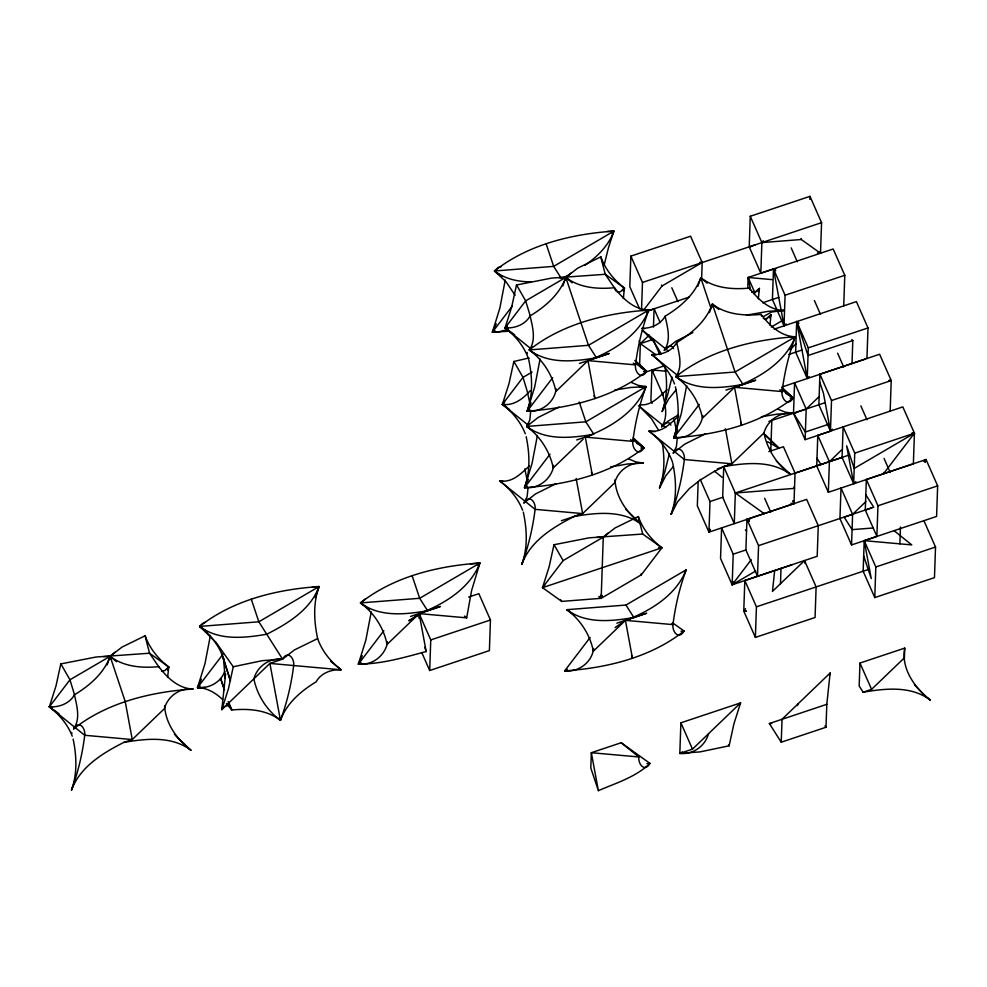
<?xml version="1.0" encoding="UTF-8"?>
<svg xmlns="http://www.w3.org/2000/svg" width="987" height="987" viewBox="0 0 987 987"><rect width="100%" height="100%" fill="white"/><g stroke="black" fill="none" stroke-linecap="round" stroke-linejoin="round"><path stroke-width="1.48" d="M527.983 488.442L527.144 496.584L524.011 502.938L535.497 493.956L556.323 483.568M530.636 411.937L529.797 420.092L526.663 426.446C540.247 436.451 549.907 451.392 553.251 467.949C549.833 480.459 537.557 489.096 524.541 487.64C530.5 471.33 529.649 453.428 526.182 436.661M677.23 438.623L676.391 446.778L673.257 453.119L684.744 444.15L705.569 433.762M418.981 618.183L419.093 615.123M468.652 597.073L478.843 593.668L490.453 619.996L489.392 650.593L429.69 670.518L430.751 639.921L419.142 613.593L466.678 617.862L471.552 590.719L479.904 563.071C438.08 565.835 393.838 576.507 360.502 602.921C374.085 612.939 383.746 627.88 387.089 644.425C383.672 656.947 371.396 665.583 358.38 664.128L365.856 640.045L371.248 611.952M608.276 532.955L603.279 537.125L601.157 598.319L561.714 601.404L542.517 587.647L549.142 566.785L553.978 544.725L589.103 537.841L642.722 534.041L661.907 547.797L641.303 574.829L601.157 598.319L599.405 597.061M701.597 279.346L702.176 262.517L690.567 236.201L630.866 256.126L629.805 286.724L639.588 308.882M639.613 365.054L640.353 343.636L639.132 340.873M641.525 309.98L642.475 282.442L630.866 256.126M653.456 327.116L654.085 308.758L660.192 322.613M708.518 733.723C705.1 746.246 692.825 754.882 679.821 753.414L680.882 722.817L740.583 702.892L733.946 723.755L729.122 745.802L700.116 751.884L679.821 753.414L682.325 751.946M698.179 481.348L697.328 505.825L708.937 532.141L793.98 503.666L795.041 473.069L783.431 446.741L768.873 451.602M700.227 479.386L709.998 501.544L708.937 532.141L709.826 529.994M755.721 571.004L732.157 584.785L733.218 554.188L721.608 527.872L720.547 558.469L732.157 584.785L791.858 564.86M848.401 455.278L735.34 492.994L734.279 523.591L722.669 497.263L723.73 466.666L735.34 492.994L764.123 513.622L763.025 512.734M747.776 288.179L748.146 277.47L774.351 268.723M817.446 252.993L820.505 253.264L821.566 222.667L809.969 196.351L750.268 216.276L749.207 246.873L760.817 273.189L833.176 248.983L844.786 275.299L843.725 305.896M774.672 570.535L772.463 591.41L804.528 560.579L816.126 586.895L815.065 617.492L755.376 637.417L743.766 611.101L744.827 580.504L817.199 556.298L818.26 525.701L806.65 499.385L746.949 519.31L745.888 549.907L757.498 576.223L758.559 545.626L746.949 519.31L749.984 519.076M760.817 273.189L761.878 242.592L750.268 216.276M755.376 637.417L756.437 606.82L744.827 580.504M771.822 420.425L770.761 451.022L770.218 448.11M775.942 268.711L773.487 268.908L785.084 295.224L784.023 325.821L786.034 323.896M780.483 583.699L781.013 568.401M781.235 742.199L782.037 719.252L830.129 673.011L826.81 704.311L825.996 727.246L781.235 742.199L769.366 723.533L826.81 704.311M805.121 439.659L793.511 413.343L794.572 382.746L806.182 409.062L805.121 439.659L829.87 431.393M809.858 199.411L809.969 196.351M798.446 322.798L796.694 321.54L808.304 347.868L807.243 378.465L809.254 376.54M817.791 435.378L816.73 465.975L828.34 492.291L913.37 463.816L914.431 433.207L902.821 406.891L817.791 435.378L829.401 461.694L828.34 492.291M890.163 411.172L891.224 380.575L879.614 354.259L819.913 374.184L818.852 404.781L830.462 431.097L832.46 429.172M819.913 374.184L831.523 400.5L830.462 431.097L823.429 393.159L819.642 381.833M852.015 363.512L852.793 340.589A114.615 86.325 -79.7 0 1 851.818 339.565M851.547 544.935L852.608 514.338L841.01 488.01L839.949 518.619L851.547 544.935L876.308 536.669M911.976 433.207L914.431 433.207L854.211 468.443L846.649 445.791L853.681 483.741L842.071 457.413L843.132 426.816L854.742 453.144L853.681 483.741L855.889 481.607M866.944 358.54L868.005 327.943L856.395 301.615L774.264 329.127M904.363 658.81L904.746 648.101L859.973 663.042L859.171 685.99L863.131 692.22C885.364 688.42 911.026 685.558 930.223 700.03A52.73 25.798 50.3 0 1 924.646 695.366L914.431 684.793M866.339 479.46L877.949 505.776L876.888 536.373L865.278 510.057L866.339 479.46L926.04 459.535L937.65 485.851L936.589 516.448L864.217 540.654L863.156 571.251L874.766 597.567L934.467 577.642L935.528 547.045L923.918 520.729M874.766 597.567L875.827 566.97L864.217 540.654L911.754 544.91L894.074 530.685M899.873 543.849L900.452 527.021M164.644 705.73C165.384 723.471 177.117 739.621 190.898 750.219C171.713 735.747 146.039 738.609 123.819 742.397C102.722 753.106 80.169 766.763 71.508 790.069C77.467 773.759 76.616 755.857 73.137 739.09M167.642 677.415L168.74 666.978C158.241 658.983 149.555 648.311 145.163 635.764L121.969 647.114L110.112 656.306L69.954 679.796L49.35 706.84L84.722 735.278L132.258 739.547L164.323 708.715C167.741 696.205 180.016 687.557 193.02 689.025C178.425 688.618 167.099 677.613 158.784 666.657A170.295 128.261 -79.7 0 1 156.945 664.177L149.555 653.221L145.903 639.157A170.295 128.261 -79.7 0 1 145.163 635.764M225.604 673.887L221.804 709.653L269.895 663.412L282.566 659.131L294.422 649.927L317.629 638.589C313.989 621.514 312.965 603.23 319.048 586.574C277.224 589.325 232.981 599.997 199.658 626.424C211.082 635.073 220.224 646.991 224.308 660.821M387.36 641.821L387.089 644.425L418.044 614.667M556.174 388.841C554.521 402.585 540.95 412.788 527.194 411.147C533.153 394.825 532.301 376.923 528.835 360.169M553.522 465.333L553.251 467.949L583.095 439.24M623.34 298.493L624.438 288.056C613.939 280.061 605.241 269.389 600.861 256.842L577.666 268.18L565.81 277.384L525.652 300.862L505.048 327.906L530.994 348.769M593.643 648.57C591.99 662.314 578.419 672.529 564.675 670.876L590.127 637.479M615.024 479.793C615.765 497.534 627.498 513.684 641.291 524.282C622.094 509.81 596.432 512.672 574.2 516.46C553.102 527.169 530.55 540.827 521.889 564.132C527.983 547.477 526.947 529.192 523.32 512.117M702.769 415.527C701.115 429.259 687.544 439.474 673.788 437.821C679.747 421.511 678.896 403.609 675.429 386.855M758.312 298.851L759.422 288.414L753.895 293.731M769.922 325.167L771.032 314.742L766.603 318.986M883.661 472.465L883.525 473.772L914.431 433.207L912.136 433.231M930.223 700.03C914.801 688.001 900.86 668.532 904.746 648.101M210.404 635.443L205.012 663.535L197.536 687.618C207.159 687.803 215.882 693.034 222.618 699.586M505.245 280.012L499.854 308.104L492.377 332.187L507.947 331.299M540.074 358.972L534.67 387.064L527.194 411.147C569.03 408.384 613.26 397.712 646.596 371.297L634.962 360.415M537.409 435.464L532.018 463.557L524.541 487.64C566.378 484.876 610.608 474.204 643.943 447.79L633.136 437.809M686.656 385.658L681.264 413.738L673.788 437.821C715.612 435.07 759.854 424.398 793.19 397.971L782.37 388.002M167.605 670.185L168.74 666.978L149.555 653.221L95.936 657.034L60.812 663.918L55.975 685.977L49.35 706.84C59.306 714.452 67.696 724.421 72.236 736.203M205.604 622.044L202.409 623.611L199.658 626.424L216.104 642.463L233.265 666.743L228.441 688.79L221.804 709.653C224.024 704.94 231.254 703.484 231.76 709.986C248.428 708.419 266.737 709.702 280.444 720.325C286.612 703.299 301.035 690.962 316.124 681.82C320.997 672.986 331.533 669.186 341.206 669.803L330.596 661.265M623.303 291.251L624.438 288.056L605.253 274.3L551.622 278.112L516.497 284.996L511.673 307.043L505.048 327.906C515.547 335.901 524.245 346.585 528.625 359.132A170.295 128.261 -79.7 0 0 528.39 357.985M529.032 357.948L513.845 361.489L509.021 383.536L502.395 404.399L528.329 425.261M604.032 265.565L608.461 247.725L613.889 231.143C572.065 233.894 527.835 244.566 494.499 270.993L506.134 281.875L515.103 295.249M672.048 377.083L667.607 394.923L662.178 411.505L668.458 399.241L676.107 389.89M669.383 453.576L664.954 471.416L659.526 487.997L665.806 475.734L673.455 466.382M315.235 597.851L319.048 586.574L312.46 586.883M107.151 664.868L110.112 656.306L115.109 652.148M562.849 285.946L565.81 277.384L570.807 273.214M697.834 286.304L700.782 277.742C714.502 288.377 732.798 289.66 749.466 288.093C757.769 299.049 769.107 310.054 783.703 310.461L771.637 311.991L763.519 316.543M662.178 411.505C667.385 397.255 667.422 381.661 664.967 366.843M709.443 312.632L712.392 304.07C726.111 314.693 744.408 315.976 761.076 314.409C769.379 325.365 780.717 336.382 795.312 336.777C788.798 354.444 784.406 372.876 782.086 391.568C781.112 398.723 787.984 407.273 793.19 397.971L781.889 387.694M659.526 487.997C664.856 473.402 664.744 457.425 662.154 442.275M778.04 409.186L785.06 412.097L792.647 413.269C779.644 411.813 767.368 420.45 763.95 432.96L731.898 463.791L723.446 466.654L711.812 472.872L700.239 480.064L689.419 488.479L677.403 502.05L671.135 514.313C677.094 498.003 676.243 480.101 672.776 463.347M71.508 790.069C78.022 772.402 82.414 753.969 84.722 735.278C85.696 728.122 78.837 719.572 73.63 728.875C80.687 718.894 76.838 705.742 74.432 694.811A170.295 83.29 50.3 0 0 73.667 691.973L69.954 679.796L62.625 666.953A170.295 83.29 50.3 0 0 60.812 663.918M521.889 564.132C528.403 546.465 532.795 528.033 535.114 509.341C536.089 502.186 529.217 493.636 524.011 502.938M600.861 256.842A170.295 128.261 -79.7 0 0 601.601 260.235L605.253 274.3L612.643 285.255A170.295 128.261 -79.7 0 0 614.482 287.735C622.797 298.679 634.123 309.696 648.718 310.091C642.204 327.77 637.812 346.19 635.492 364.882C634.518 372.05 641.39 380.587 646.596 371.297L635.307 361.008M631.458 382.5L638.466 385.411L646.066 386.596C639.551 404.263 635.159 422.683 632.84 441.374C631.865 448.542 638.737 457.08 643.943 447.79L634.172 439.092M602.181 595.42L601.157 598.319L598.924 596.506M671.135 514.313C677.65 496.646 682.042 478.226 684.361 459.535C685.336 452.367 678.464 443.829 673.257 453.119M709.974 529.242L708.937 532.141A52.73 39.714 -79.7 0 0 709.764 529.735M751.243 559.728L732.157 584.785L733.181 581.886M925.016 462.434L926.04 459.535L923.425 461.065M758.275 291.621L759.422 288.414L754.771 292.448L751.675 292.214M769.885 317.937L771.032 314.742L766.381 318.764L763.272 318.53M829.364 675.145L830.129 673.011M797.348 705.643L798.064 703.842M707.186 283.183L700.782 277.742C694.614 294.78 680.191 307.105 665.115 316.247C660.673 324.229 651.469 328.338 642.574 328.264M601.996 596.197L601.157 598.319L600.602 595.321M205.049 687.47L197.536 687.618L201.41 679.229M529.822 409.617L527.194 411.147L531.08 402.745M527.169 486.11L524.541 487.64L528.427 479.25M586.858 361.686L555.903 391.444C552.572 374.9 542.899 359.959 529.328 349.941C562.652 323.526 606.894 312.854 648.718 310.091C638.786 335.333 613.532 350.73 589.362 360.144M614.741 390.087L630.483 387.484L646.066 386.596C635.887 412.258 610.028 427.864 585.303 437.118L592.336 475.055L591.386 472.23M676.403 436.291L673.788 437.821L677.662 429.431M740.632 422.411L741.582 425.249L734.55 387.299L702.485 418.13C699.154 401.573 689.494 386.645 675.91 376.627C709.246 350.212 753.476 339.54 795.312 336.777C785.368 362.019 760.113 377.404 735.957 386.83M732.157 584.785L733.045 582.626M925.152 461.682L926.04 459.535M224.74 671.53C220.681 682.51 208.911 688.642 197.536 687.618L222.988 654.221M496.251 323.798L492.377 332.187L498.966 331.866L506.8 329.757M362.266 655.726L358.38 664.128C381.537 664.128 404.004 657.502 426.174 651.543L419.142 613.593M529.513 465.889C520.951 473.341 512.895 482.939 499.73 480.903L535.114 509.341L582.651 513.61L614.704 482.779C618.121 470.268 630.397 461.62 643.413 463.088L635.813 461.916L628.805 458.992M718.783 309.511L712.392 304.07C706.223 321.096 691.801 333.433 676.712 342.575C671.851 351.409 661.302 355.209 651.63 354.592L677.576 375.455M667.15 389.754C659.168 396.243 651.913 406.039 639.921 404.769M678.76 416.07C670.198 423.522 662.129 433.133 648.977 431.085L684.361 459.535L731.898 463.791L725.408 428.765M536.829 355.332L529.328 349.941C536.385 339.972 532.524 326.808 530.13 315.889A170.295 83.29 50.3 0 0 529.365 313.052L525.652 300.862L518.323 288.031A170.295 83.29 50.3 0 0 516.497 284.996M692.837 332.619L675.787 341.329L664.3 350.311C671.37 340.33 667.508 327.178 665.115 316.247M683.423 382.006L675.91 376.627C682.979 366.646 679.118 353.494 676.712 342.575M678.39 414.873L667.681 421.412L661.648 426.803C668.717 416.822 664.856 403.671 662.45 392.752M512.376 305.945L492.377 332.187L494.993 330.657M612.076 233.524L613.889 231.143L607.301 231.451M525.269 433.774C520.741 421.992 512.352 412.023 502.395 404.399L522.999 377.367L532.067 372.062M527.194 411.147L552.658 377.737M623.155 289.746L624.438 288.056L622.229 290.178M383.844 630.718L358.38 664.128L361.008 662.585M643.993 309.659L662.03 285.996L702.176 262.517L699.499 262.493M646.904 312.484L648.718 310.091L642.13 310.411M524.541 487.64L550.006 454.23M478.09 565.465L479.904 563.071L470.441 563.898M644.24 388.977L646.066 386.596L639.465 386.904M563.121 560.604L542.517 587.647L661.907 547.797C651.408 539.803 642.722 529.118 638.33 516.571L615.135 527.922L603.279 537.125L563.121 560.604L555.804 547.76A170.295 83.29 50.3 0 0 553.978 544.725M673.788 437.821L699.24 404.423M793.486 339.158L795.312 336.777L788.712 337.098M684.373 572.213L686.187 569.832L625.955 605.056L566.797 609.682C580.368 619.688 590.041 634.629 593.372 651.186L624.327 621.415M746.221 611.101L743.766 611.101L745.58 608.72M739.288 704.582L740.583 702.892L692.492 749.133L679.821 753.414M50.423 705.631L49.35 706.84L58.949 713.712M514.646 334.79L505.048 327.906L507.121 325.698M509.588 409.556L502.395 404.399L503.469 403.19M624.438 288.056L620.576 291.659L617.196 292.177M543.59 586.438L542.517 587.647L544.725 585.513M559.21 277.705L565.81 277.384L588.486 345.314L596.407 357.763C574.187 361.563 548.513 364.413 529.328 349.941L532.079 347.14M532.931 430.924L526.663 426.446L529.427 423.633M664.3 350.311C666.114 347.227 671.826 343.501 673.566 348.645M750.688 247.009L749.207 246.873L761.878 242.592L763.321 240.988M712.947 307.056L712.392 304.07L735.081 372L742.989 384.449C720.769 388.236 695.107 391.099 675.91 376.627L678.674 373.826M661.648 426.803C663.461 423.719 669.174 419.993 670.901 425.15M818.852 251.932L820.505 253.264L801.321 239.508L761.878 242.592L763.074 241.272M73.63 728.875C106.954 702.448 151.196 691.776 193.02 689.025M579.221 402.005L585.834 421.819L593.755 434.255C571.522 438.055 545.86 440.918 526.663 426.446L538.149 417.464L558.975 407.076M508.108 328.177L505.048 327.906L507.256 325.784M166.532 669.112L168.74 666.978L164.891 670.592L161.51 671.111M505.455 404.682L502.395 404.399L504.604 402.277M655.948 354.814L640.353 343.636L649.199 335.136M789.982 349.682L795.991 343.895M819.21 396.54L806.182 409.062L793.511 413.343L805.38 432.01L828.488 424.299M816.989 458.326L820.95 464.556L829.401 461.694L841.417 450.134M865.883 501.581L852.608 514.338L844.169 517.188L852.077 529.637L873.322 527.971M863.131 692.22L871.583 689.358L903.636 658.539M498.435 267.341L494.499 270.993L502.013 276.372M584.797 265.392C597.283 256.879 608.646 245.615 613.889 231.143L553.67 266.367L494.499 270.993C504.875 279.037 518.286 281.838 531.179 281.875M615.123 627.559L624.29 621.156M420.018 613.68L408.84 620.798L423.361 612.174L440.399 606.474L410.555 616.443M530.303 390.618C523.283 398.477 514.042 406.027 502.395 404.399M648.718 310.091L588.486 345.314L529.328 349.941M646.066 386.596L585.834 421.819L526.663 426.446M771.242 327.042L781.272 321.17M795.312 336.777L735.081 372L675.91 376.627M197.536 687.618L200.151 686.088M567.291 669.346L564.675 670.876C606.499 668.113 650.729 657.453 684.065 631.026L672.801 622.957M569.302 274.756L562.861 278.149M365.511 598.764L360.502 602.921L369.274 609.201M598.369 790.649C616.135 782.999 635.788 777.127 649.964 763.383L621.181 742.742L591.336 752.711L590.806 768.009L598.369 790.649L591.336 752.711L638.873 756.967C637.898 764.135 644.77 772.673 649.964 763.383L646.941 763.617M574.2 516.46L582.651 513.61L576.161 478.584M420.548 613.124C444.718 603.711 469.972 588.314 479.904 563.071L419.672 598.295L360.502 602.921C379.699 617.393 405.361 614.531 427.593 610.743L419.672 598.295L412.11 575.655M123.819 742.397L132.258 739.547L125.238 701.597L110.112 656.306L103.512 656.626M865.278 510.057L873.729 507.207L865.809 494.758M626.844 619.873C651.001 610.459 676.255 595.075 686.187 569.832C679.673 587.499 675.281 605.932 672.974 624.611C671.987 631.779 678.859 640.329 684.065 631.026L681.03 631.261M628.596 619.281L646.695 613.235L616.838 623.192M642.475 282.442L755.536 244.727M761.878 242.592L821.566 222.667M647.238 311.09L689.469 297.001M647.682 311.004L654.961 308.573M579.369 363.463L609.213 353.494L592.188 359.194M785.084 295.224L844.786 275.299M640.353 343.636L653.456 339.269M762.667 302.812L778.755 297.371M645.116 372.296L665.065 365.585M788.786 354.481L801.975 350.003M808.304 347.868L868.005 327.943M852.793 340.589L808.045 355.517L796.694 321.54L798.927 323.354M576.716 439.955L591.645 434.971M725.963 390.136L755.808 380.18L738.769 385.88M781.901 387.027L865.488 359.021M768.91 421.4L825.181 402.647M831.523 400.5L891.224 380.575A52.73 39.714 -79.7 0 1 889.275 380.464M561.393 520.729L578.431 515.041M717.327 468.911L728.098 465.21M854.742 453.144L914.431 433.207M709.998 501.544L723.101 497.177M793.943 473.563L823.059 463.841M829.401 461.694L842.503 457.326M430.751 639.921L490.453 619.996M733.218 554.188L746.32 549.808M758.559 545.626L871.62 507.91M877.949 505.776L937.65 485.851M756.437 606.82L869.498 569.117M875.827 566.97L935.528 547.045M233.265 666.743L262.271 660.673L282.566 659.131C287.772 649.841 294.644 658.378 293.67 665.546C291.35 684.225 286.958 702.658 280.444 720.325C266.872 710.319 257.2 695.379 253.869 678.822C257.286 666.311 269.562 657.675 282.566 659.131L258.828 621.798L251.266 599.146M499.496 266.823L501.285 266.7M746.468 315.186L768.12 311.349L783.703 310.461M761.322 416.761L777.077 414.158L792.647 413.269M610.62 466.876L627.831 463.976L643.413 463.088M723.446 466.654C745.666 462.854 771.341 459.991 790.525 474.463C776.954 464.458 767.281 449.517 763.95 432.96M596.679 537.434L603.279 537.125M643.561 371.531L646.596 371.297L635.332 363.216M790.155 398.205L793.19 397.971L781.914 389.902M640.908 448.024L643.943 447.79L632.679 439.708M735.34 492.994L794.51 488.368L794.041 486.949M199.658 626.424L258.828 621.798L319.048 586.574C310.387 609.88 287.834 623.525 266.737 634.246C244.517 638.034 218.843 640.896 199.658 626.424L207.171 631.803M699.882 262.542L702.176 262.517M888.917 380.6L891.224 380.575L888.769 380.575M793.511 413.343L795.806 413.319M743.766 611.101L746.061 611.076M769.366 723.533L771.661 723.508M505.048 327.906C514.72 328.523 525.257 324.723 530.13 315.889C545.219 306.747 559.629 294.422 565.81 277.384C579.517 288.007 597.826 289.29 614.482 287.735L615.074 289.45M659.365 547.797L661.907 547.797L658.847 547.514M750.367 289.45L748.146 277.47L771.908 279.605M641.562 328.412L644.622 328.683M654.702 354.864L651.63 354.592C661.598 362.204 669.988 372.173 674.516 383.955M589.498 360.761L635.492 364.882L633.284 363.105M665.769 371.198L651.963 369.952L650.902 400.549L652.123 403.325M736.08 387.435L782.086 391.568L779.878 389.779M655.109 431.64L648.977 431.085C659.476 439.079 668.174 449.751 672.566 462.298M585.303 437.118L632.84 441.374L630.631 439.597M790.908 503.382L793.98 503.666L793.437 500.742M502.802 481.175L499.73 480.903C509.699 488.516 518.089 498.484 522.616 510.267M52.422 707.111L49.35 706.84C59.023 707.457 69.559 703.657 74.432 694.811C89.521 685.669 103.943 673.344 110.112 656.306C123.819 666.941 142.128 668.224 158.784 666.657L159.067 667.557M767.676 441.732L778.916 448.147L765.048 434.551M785.837 393.332L793.19 397.971M640.501 367.361L646.596 371.297M636.59 443.138L643.943 447.79M749.343 520.988L746.949 519.31L749.182 521.124M574.298 615.061L566.797 609.682C585.982 624.154 611.656 621.292 633.876 617.504L625.955 605.056M775.227 270.167L773.487 268.908L772.426 299.505L784.023 325.821L773.487 268.908L775.72 270.722M653.616 371.285L651.963 369.952L662.956 394.886M778.916 448.147L765.381 435.44M790.525 474.463L776.251 460.941M641.291 524.282L625.561 509.082M190.898 750.219L177.364 737.511M642.389 330.164L668.322 351.027M638.552 405.719L665.67 427.519M714.428 471.132L722.163 477.363M745.382 529.994L746.48 530.883M671.863 623.722L672.974 624.611L625.425 620.354L632.457 658.304L631.52 655.467M464.47 616.085L466.678 617.862M621.181 742.742L638.873 756.967M642.512 330.263L654.159 342.205L661.29 353.877M639.86 406.755L651.506 418.698L658.637 430.369M572.201 282.825L565.81 277.384L566.365 280.382M116.503 661.746L110.112 656.306L110.667 659.304M226.43 703.521L231.76 709.986M174.452 734.18L176.624 736.697M560.628 599.714L561.714 601.404M561.085 278.038L553.67 266.367L546.107 243.715M615.419 290.19L615.802 290.857M661.487 285.033L662.03 285.996M791.192 247.922L797.299 261.777M814.411 300.566L820.518 314.421M837.618 353.198L843.737 367.053M860.837 405.842L866.944 419.685M884.056 458.474L890.163 472.329M748.146 277.47L754.858 292.707M792.758 500.89L793.98 503.666M859.973 663.042L871.583 689.358M671.802 287.772L677.909 301.627M764.654 498.324L770.773 512.179M653.024 339.355L659.748 354.592M680.882 722.817L692.492 749.133M421.745 652.506L429.69 670.518M317.629 638.589C322.009 651.136 330.707 661.808 341.206 669.803L269.895 663.412L280.444 720.325L279.469 717.413M761.656 316.136L761.076 314.409M750.058 289.808L749.466 288.093M224.542 689.839L220.607 678.488L224.382 690.012M228.972 702.608L230.452 706.865M863.687 555.952L871.25 578.592L864.217 540.654M700.782 277.742L711.035 308.425M594.038 395.738L594.988 398.563L587.956 360.625M424.755 647.299L426.174 651.543M228.145 701.535L229.564 705.865M641.007 573.916L641.303 574.829M221.483 653.271L230.427 680.882L223.494 658.354L225.122 678.353M801.025 238.472L801.321 239.508M642.722 534.041L639.07 519.964A170.295 128.261 -79.7 0 1 638.33 516.571M674.059 419.068L676.65 431.652M524.813 468.874L527.416 481.459M527.095 352.396L527.354 353.506M71.669 732.428L71.928 733.538M804.528 560.579L805.059 563.491M529.686 402.523L527.477 392.382A170.295 83.29 50.3 0 0 526.713 389.544L522.999 377.367L515.67 364.524A170.295 83.29 50.3 0 0 513.845 361.489M729.122 745.802A170.295 83.29 50.3 0 1 728.505 744.803M825.996 727.259A114.615 56.062 50.3 0 1 825.033 725.852M796.694 321.54L795.633 352.149L807.243 378.465L796.694 321.54"/></g></svg>
